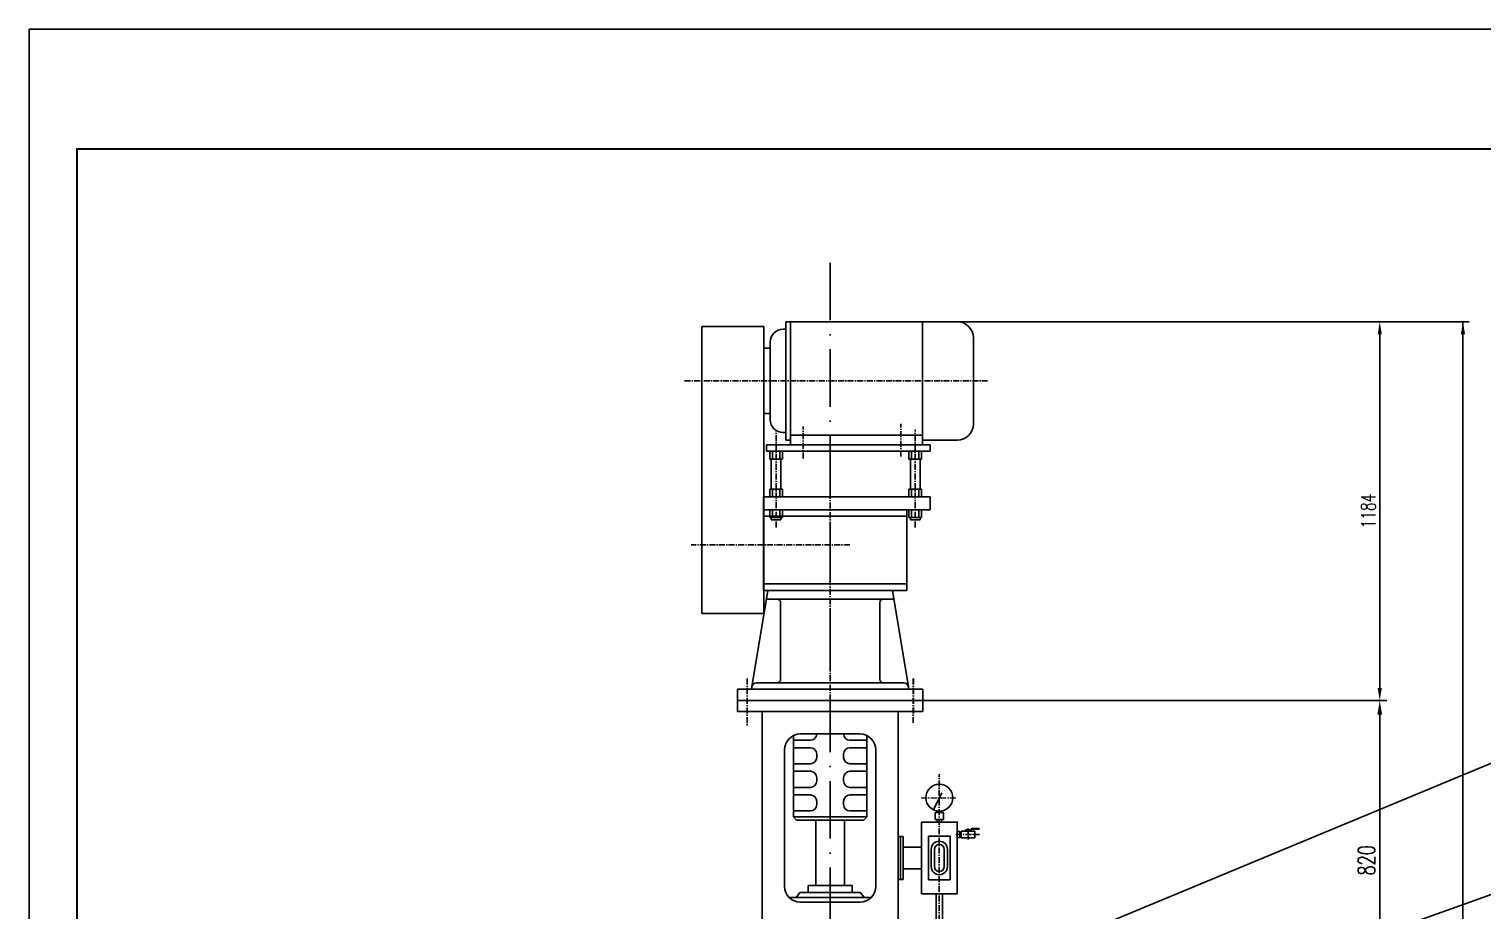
# Model space of a CAD drawing. Extents: x -20637 to -11727, y 16146 to 28761.
# Drawn here: x -20637 to -16092, y 26004 to 28761 of the extents above; entities that cross this region are included whole.
import ezdxf

# ---------------------------------------------------------------- set-up
doc = ezdxf.new("R2010")
doc.units = 0
doc.header["$LTSCALE"] = 15
doc.linetypes.add('ACAD_ISO10W100', pattern=[18, 12, -3, 0, -3])
doc.linetypes.add('CENTER', pattern=[2, 1.25, -0.25, 0.25, -0.25])
for name, color, linetype in [('3', 3, 'CENTER'), ('CEN', 2, 'CENTER'), ('hgj', 1, 'Continuous'), ('hgjx', 2, 'CENTER'), ('hgjy', 7, 'Continuous'), ('K1', 4, 'Continuous'), ('tank', 1, 'Continuous'), ('tankx', 2, 'ACAD_ISO10W100')]:
    doc.layers.add(name, color=color, linetype=linetype)
doc.layers.add('pbz', color=7, linetype='Continuous', lineweight=15)
doc.styles.add('hzfs', font='simplex.shx', dxfattribs={"width": 0.7, "bigfont": 'hzfs.shx'})
doc.styles.get("Standard").update_dxf_attribs({"font": 'txt', "width": 0.7, "bigfont": 'hztxt.shx'})
doc.dimstyles.get("Standard").update_dxf_attribs({"dimtxt": 0.18, "dimasz": 0.18, "dimexe": 0.18, "dimexo": 0.0625, "dimgap": 0.09, "dimtad": 0, "dimtih": 1, "dimtoh": 1, "dimdec": 4, "dimzin": 0, "dimdsep": 46, "dimtxsty": 'Standard', "dimcen": 0.09, "dimadec": 0, "dimazin": 0, "dimtfac": 1, "dimtdec": 4, "dimtofl": 0, "dimtmove": 0, "dimatfit": 3, "dimfxl": 0, "dimtolj": 1, "dimtzin": 0, "dimarcsym": 0})

# ---------------------------------------------------------------- blocks, each defined once
blk = doc.blocks.new('A$C1DC913A8')
at = {"layer": 'hgj'}
for p, q in [((316.4, 1229.5), (853, 1229.5)), ((316.4, 859.5), (316.4, 1229.5)), ((331.4, 844.5), (331.4, 1229.5)), ((744.2, 844.5), (744.2, 1229.5)), ((54.4, 316.9), (54.4, 1214.2)), ((54.4, 1214.2), (248.4, 1214.2)), ((248.4, 316.9), (248.4, 1214.2)), ((308, 1205.9), (316.4, 1205.9)), ((268, 1146.4), (248.4, 1146.4)), ((268, 923.2), (268, 1165.9)), ((903, 909.5), (903, 1179.5)), ((268, 942.7), (248.4, 942.7)), ((308, 883.2), (316.4, 883.2)), ((331.4, 874.5), (744.2, 874.5)), ((256.4, 844.5), (768.4, 844.5)), ((256.4, 824.5), (256.4, 844.5)), ((256.4, 824.5), (768.4, 824.5)), ((266.3, 824.5), (266.3, 800.2)), ((274.9, 824.5), (274.9, 800.2)), ((297.8, 824.5), (297.8, 800.2)), ((306.4, 824.5), (306.4, 800.2)), ((316.4, 859.5), (331.4, 859.5)), ((331.4, 844.5), (744.2, 844.5)), ((701.3, 824.5), (701.3, 800.2)), ((709.9, 824.5), (709.9, 800.2)), ((732.8, 824.5), (732.8, 800.2)), ((741.4, 824.5), (741.4, 800.2)), ((744.2, 859.5), (853, 859.5)), ((768.4, 844.5), (768.4, 824.5)), ((266.3, 800.2), (306.4, 800.2)), ((271.4, 706.5), (271.4, 800.2)), ((301.4, 706.5), (301.4, 800.2)), ((701.3, 800.2), (741.4, 800.2)), ((706.4, 706.5), (706.4, 800.2)), ((736.4, 706.5), (736.4, 800.2)), ((266.3, 706.5), (266.3, 681.5)), ((266.3, 706.5), (306.4, 706.5)), ((274.9, 706.5), (274.9, 681.5)), ((297.8, 706.5), (297.8, 681.5)), ((306.4, 706.5), (306.4, 681.5)), ((701.3, 706.5), (741.4, 706.5)), ((701.3, 706.5), (701.3, 681.5)), ((709.9, 706.5), (709.9, 681.5)), ((732.8, 706.5), (732.8, 681.5)), ((741.4, 706.5), (741.4, 681.5)), ((247.4, 681.5), (768.4, 681.5)), ((247.4, 389.5), (247.4, 681.5)), ((768.4, 641.5), (247.4, 641.5)), ((266.3, 617.6), (266.3, 641.5)), ((274.9, 617.6), (274.9, 641.5)), ((297.8, 617.6), (297.8, 641.5)), ((306.4, 617.6), (306.4, 641.5)), ((695.4, 641.5), (695.4, 389.5)), ((701.3, 617.6), (701.3, 641.5)), ((709.9, 617.6), (709.9, 641.5)), ((732.8, 617.6), (732.8, 641.5)), ((741.4, 617.6), (741.4, 641.5)), ((768.4, 681.5), (768.4, 641.5)), ((768.4, 641.5), (768.4, 681.5)), ((695.4, 621.5), (247.4, 621.5)), ((266.3, 617.6), (306.4, 617.6)), ((271.4, 617.6), (271.4, 609.8)), ((271.4, 609.8), (301.4, 609.8)), ((301.4, 617.6), (301.4, 609.8)), ((701.3, 617.6), (741.4, 617.6)), ((706.4, 617.6), (706.4, 609.8)), ((706.4, 609.8), (736.4, 609.8)), ((736.4, 617.6), (736.4, 609.8)), ((695.4, 409.5), (247.4, 409.5)), ((260.4, 389.5), (210.5, 87.8)), ((695.4, 389.5), (247.4, 389.5)), ((650.4, 389.5), (700.2, 87.8)), ((255.8, 361.7), (655, 361.7)), ((300.4, 351.7), (300.4, 110.5)), ((610.4, 351.7), (610.4, 110.5)), ((248.4, 316.9), (54.4, 316.9)), ((225.4, 100.5), (685.4, 100.5)), ((300.4, 110.5), (300.6, 112.8)), ((610.4, 110.5), (610.1, 112.8)), ((165.4, 80.5), (745.4, 80.5)), ((165.4, 80.5), (165.4, 45.5)), ((165.4, 45.5), (745.4, 45.5)), ((210.4, 85.5), (210.4, 80.5)), ((700.4, 85.5), (700.4, 80.5)), ((745.4, 80.5), (745.4, 45.5))]:
    blk.add_line(p, q, dxfattribs=at)
for centre, radius, start, end in [((853, 1179.5), 50, 0, 90), ((308, 1165.9), 40, 90, 180), ((308, 923.2), 40, 180, 270), ((853, 909.5), 50, 270, 0), ((290.4, 351.7), 10, 0, 90), ((620.4, 351.7), 10, 90, 180), ((225.4, 85.5), 15, 90, 180), ((290.4, 110.5), 10, 270, 0), ((620.4, 110.5), 10, 180, 270), ((685.4, 85.5), 15, 0, 90)]:
    blk.add_arc(centre, radius, start, end, dxfattribs=at)
at = {"layer": 'hgjx'}
for p, q in [((0, 1044.5), (947.4, 1044.5)), ((676, 808.6), (676, 910.1)), ((286.4, 586.3), (286.4, 891.7)), ((286.4, 586.3), (286.4, 891.7)), ((371, 802.1), (371, 901.5)), ((721.4, 586.3), (721.4, 891.7)), ((455.4, 45.5), (455.4, 745.2)), ((516.5, 531.5), (20.8, 531.5)), ((195.4, 113.6), (195.4, 0)), ((715.4, 113.6), (715.4, 4.2))]:
    blk.add_line(p, q, dxfattribs=at)
blk = doc.blocks.new('*D101')
at = {"color": 4, "lineweight": -2}
for p, q in [((-18003.7, 27846.4), (-16395.3, 27846.4)), ((-16414.8, 26701.4), (-16414.8, 27807.4)), ((-17734.2, 26662.4), (-16395.3, 26662.4))]:
    blk.add_line(p, q, dxfattribs=at)
at = {"color": 4}
for points in [[(-16421.3, 27807.4), (-16408.3, 27807.4), (-16414.8, 27846.4)], [(-16421.3, 26701.4), (-16408.3, 26701.4), (-16414.8, 26662.4)]]:
    blk.add_solid(points, dxfattribs=at)
at = {"layer": 'Defpoints', "color": 0}
for p in [(-18003.7, 27846.4), (-16414.8, 27846.4), (-17734.2, 26662.4)]:
    blk.add_point(p, dxfattribs=at)
at = {"color": 7, "insert": (-16450.8, 27254.4), "char_height": 45, "attachment_point": 5, "rotation": 90, "style": 'hzfs'}
blk.add_mtext('\\A1;1184', dxfattribs=at)
blk = doc.blocks.new('xhbzcir')
at = {"color": 0, "const_width": 0.5}
blk.add_lwpolyline([(-0.25, 0, 1), (0.25, 0, 1)], format="xyb", close=True, dxfattribs=at)

msp = doc.modelspace()

# ---------------------------------------------------------------- linework, layer by layer
for p, q in [((-11727.40791, 28761.29449), (-20637.40791, 28761.29449)), ((-20637.40791, 28761.29449), (-20637.40791, 16146.29449)), ((-11727.40791, 28761.29449), (-20637.40791, 28761.29449)), ((-20637.40791, 28761.29449), (-20637.40791, 16146.29449)), ((-15966.73971, 26507.24512), (-18022.75717, 25654.35447))]:
    msp.add_line(p, q)
at = {"color": 4}
for p, q in [((-17199.48213, 27846.35447), (-16135.23618, 27846.35447)), ((-16154.73618, 27846.35447), (-16154.73618, 21971.14089)), ((-17842.972, 26662.35447), (-16392.29671, 26662.35447)), ((-16414.79671, 25707.35447), (-16414.79671, 26617.35447))]:
    msp.add_line(p, q, dxfattribs=at)
at = {"color": 1}
for p, q in [((-18247.972, 26552.25436), (-18247.972, 26298.27747)), ((-18017.972, 26552.25436), (-18017.972, 26298.27747)), ((-18194.74636, 26537.96301), (-18247.972, 26537.96301)), ((-18194.74636, 26514.40417), (-18247.972, 26514.40417)), ((-18071.19765, 26537.96301), (-18017.972, 26537.96301)), ((-18071.19765, 26514.40417), (-18017.972, 26514.40417)), ((-18194.74636, 26464.21361), (-18247.972, 26464.21361)), ((-18174.74636, 26494.40417), (-18174.74636, 26484.21361)), ((-18091.19765, 26494.40417), (-18091.19765, 26484.21361)), ((-18071.19765, 26464.21361), (-18017.972, 26464.21361)), ((-18194.74636, 26440.65477), (-18247.972, 26440.65477)), ((-18174.74636, 26420.65477), (-18174.74636, 26410.46422)), ((-18091.19765, 26420.65477), (-18091.19765, 26410.46422)), ((-18071.19765, 26440.65477), (-18017.972, 26440.65477)), ((-18194.74636, 26390.46422), (-18247.972, 26390.46422)), ((-18194.74636, 26366.90538), (-18247.972, 26366.90538)), ((-18071.19765, 26390.46422), (-18017.972, 26390.46422)), ((-18071.19765, 26366.90538), (-18017.972, 26366.90538)), ((-18194.74636, 26316.71482), (-18247.972, 26316.71482)), ((-18174.74636, 26346.90538), (-18174.74636, 26336.71482)), ((-18091.19765, 26346.90538), (-18091.19765, 26336.71482)), ((-18071.19765, 26316.71482), (-18017.972, 26316.71482)), ((-18017.972, 26298.27747), (-18247.972, 26298.27747)), ((-18237.972, 26288.27747), (-18247.972, 26298.27747)), ((-18027.972, 26288.27747), (-18237.972, 26288.27747)), ((-18027.972, 26288.27747), (-18017.972, 26298.27747)), ((-18261.67915, 26046.35447), (-18004.26486, 26046.35447)), ((-18227.42123, 26061.35447), (-18239.13609, 26046.35447)), ((-18227.42123, 26061.35447), (-18038.52278, 26061.35447)), ((-18201.51261, 26083.35447), (-18064.43139, 26083.35447)), ((-18201.51261, 26083.35447), (-18201.51261, 26061.35447)), ((-18064.43139, 26083.35447), (-18064.43139, 26061.35447)), ((-18038.52278, 26061.35447), (-18026.80792, 26046.35447))]:
    msp.add_line(p, q, dxfattribs=at)
at = {"lineweight": 35}
for p, q in [((-17791.80097, 26212.00305), (-17791.80097, 26212.00305)), ((-17791.80097, 26127.62805), (-17791.80097, 26127.62805))]:
    msp.add_line(p, q, dxfattribs=at)
at = {"color": 1}
for centre, start, end in [((-18194.74636, 26557.96301), 270, 358.25640316), ((-18071.19765, 26557.96301), 181.74359684, 270), ((-18194.74636, 26494.40417), 0, 90), ((-18071.19765, 26494.40417), 90, 180), ((-18194.74636, 26484.21361), 270, 0), ((-18071.19765, 26484.21361), 180, 270), ((-18194.74636, 26420.65477), 0, 90), ((-18194.74636, 26410.46422), 270, 0), ((-18071.19765, 26420.65477), 90, 180), ((-18071.19765, 26410.46422), 180, 270), ((-18194.74636, 26346.90538), 0, 90), ((-18071.19765, 26346.90538), 90, 180), ((-18194.74636, 26336.71482), 270, 0), ((-18071.19765, 26336.71482), 180, 270)]:
    msp.add_arc(centre, 20, start, end, dxfattribs=at)
at = {"color": 4}
for points in [[(-16161.23618, 27807.35447), (-16148.23618, 27807.35447), (-16154.73618, 27846.35447)], [(-16422.29671, 26617.35447), (-16407.29671, 26617.35447), (-16414.79671, 26662.35447)]]:
    msp.add_solid(points, dxfattribs=at)
at = {"layer": '3'}
msp.add_line((-17791.80097, 25823.6266), (-17791.80097, 26431.37537), dxfattribs=at)
at = {"layer": '3', "color": 1, "lineweight": 15}
msp.add_line((-17848.74679, 26357.9718), (-17736.26184, 26357.9718), dxfattribs=at)
at = {"layer": 'CEN'}
for p, q in [((-17740.16087, 26243.0748), (-17665.93528, 26243.0748)), ((-17701.94159, 26261.83531), (-17701.94159, 26227.83379))]:
    msp.add_line(p, q, dxfattribs=at)
at = {"layer": 'hgj'}
for p, q in [((-18422.972, 26662.35447), (-17842.972, 26662.35447)), ((-18422.972, 26662.35447), (-18422.972, 26627.35447)), ((-17842.972, 26662.35447), (-17842.972, 26627.35447))]:
    msp.add_line(p, q, dxfattribs=at)
at = {"layer": 'hgjx'}
for p, q in [((-18392.972, 26730.37438), (-18392.972, 26583.97814)), ((-17872.972, 26730.37438), (-17872.972, 26592.09157))]:
    msp.add_line(p, q, dxfattribs=at)
at = {"layer": 'hgjy'}
msp.add_line((-17137.35315, 25673.53257), (-15966.73971, 26091.45103), dxfattribs=at)
at = {"layer": 'K1', "const_width": 6}
msp.add_lwpolyline([(-20487.40791, 16296.29449), (-20487.40791, 28386.29449), (-11877.40791, 28386.29449), (-11877.40791, 16296.29449)], close=True, dxfattribs=at)
msp.add_lwpolyline([(-20487.40791, 16296.29449), (-20487.40791, 28386.29449), (-11877.40791, 28386.29449), (-11877.40791, 16296.29449)], close=True, dxfattribs=at)
at = {"layer": 'tank'}
for p, q in [((-18422.972, 26627.35447), (-17842.972, 26627.35447)), ((-18345.972, 26627.35447), (-18345.972, 25701.81669)), ((-17919.972, 26627.35447), (-17919.972, 25701.81669)), ((-18225.972, 26557.35447), (-18039.972, 26557.35447)), ((-18275.972, 26507.35447), (-18275.972, 26081.35447)), ((-17989.972, 26507.35447), (-17989.972, 26081.35447)), ((-17784.01651, 26373.45768), (-17809.79219, 26319.81291)), ((-18177.972, 26288.27747), (-18177.972, 26083.35447)), ((-18087.972, 26288.27747), (-18087.972, 26083.35447)), ((-17847.91034, 26282.0343), (-17847.91034, 26057.5968)), ((-17847.91034, 26282.0343), (-17735.69159, 26282.0343)), ((-17804.45722, 26290.4718), (-17804.45722, 26311.56555)), ((-17804.45722, 26311.56555), (-17779.14472, 26311.56555)), ((-17804.45722, 26290.4718), (-17779.14472, 26290.4718)), ((-17798.55097, 26282.0343), (-17798.55097, 26290.4718)), ((-17797.70722, 26311.56555), (-17797.70722, 26315.7843)), ((-17797.70722, 26315.7843), (-17785.89472, 26315.7843)), ((-17785.89472, 26311.56555), (-17785.89472, 26315.7843)), ((-17785.05097, 26282.0343), (-17785.05097, 26290.4718)), ((-17779.14472, 26290.4718), (-17779.14472, 26311.56555)), ((-17735.69159, 26282.0343), (-17735.69159, 26057.5968)), ((-17919.972, 26237.31555), (-17904.80424, 26237.31555)), ((-17913.24174, 26237.31555), (-17913.24174, 26102.31555)), ((-17904.80424, 26237.31555), (-17904.80424, 26102.31555)), ((-17825.55097, 26101.4718), (-17825.55097, 26238.1593)), ((-17825.55097, 26238.1593), (-17758.05097, 26238.1593)), ((-17758.05097, 26101.4718), (-17758.05097, 26238.1593)), ((-17758.05097, 26101.4718), (-17758.05097, 26238.1593)), ((-17735.69159, 26252.35605), (-17727.25409, 26252.35605)), ((-17735.69159, 26233.79355), (-17727.25409, 26233.79355)), ((-17727.25409, 26233.79355), (-17727.25409, 26252.35605)), ((-17727.25409, 26249.8248), (-17723.03534, 26249.8248)), ((-17727.25409, 26236.3248), (-17723.03534, 26236.3248)), ((-17723.03534, 26253.1998), (-17680.84784, 26253.1998)), ((-17723.03534, 26232.9498), (-17723.03534, 26253.1998)), ((-17723.03534, 26232.9498), (-17680.84784, 26232.9498)), ((-17709.93741, 26254.8873), (-17709.93741, 26257.41855)), ((-17695.35213, 26257.41855), (-17709.93741, 26257.41855)), ((-17695.35213, 26254.8873), (-17709.93741, 26254.8873)), ((-17704.47284, 26259.10605), (-17699.41034, 26259.10605)), ((-17704.47284, 26257.41855), (-17704.47284, 26259.10605)), ((-17704.47284, 26253.1998), (-17704.47284, 26254.8873)), ((-17699.41034, 26257.41855), (-17699.41034, 26259.10605)), ((-17699.41034, 26253.1998), (-17699.41034, 26254.8873)), ((-17695.35213, 26257.41855), (-17690.95339, 26262.29638)), ((-17695.35213, 26254.8873), (-17690.95339, 26259.76513)), ((-17690.95339, 26262.29638), (-17667.22337, 26262.29638)), ((-17690.95339, 26259.76513), (-17667.22337, 26259.76513)), ((-17680.84784, 26232.9498), (-17680.84784, 26253.1998)), ((-17667.22337, 26259.76513), (-17667.22337, 26262.29638)), ((-17847.91034, 26203.56555), (-17904.80424, 26203.56555)), ((-17817.11347, 26196.81555), (-17817.11347, 26142.81555)), ((-17806.98847, 26196.81555), (-17806.98847, 26142.81555)), ((-17776.61347, 26196.81555), (-17776.61347, 26142.81555)), ((-17766.48847, 26196.81555), (-17766.48847, 26142.81555)), ((-17904.80424, 26136.06555), (-17847.91034, 26136.06555)), ((-17904.80424, 26102.31555), (-17919.972, 26102.31555)), ((-17825.55097, 26101.4718), (-17758.05097, 26101.4718)), ((-17847.91034, 26057.5968), (-17735.69159, 26057.5968)), ((-17801.80097, 26057.5968), (-17801.80097, 25842.23692)), ((-17781.80097, 26057.5968), (-17781.80097, 25842.23692)), ((-18225.972, 26031.35447), (-18039.972, 26031.35447))]:
    msp.add_line(p, q, dxfattribs=at)
msp.add_circle((-17791.80097, 26357.9718), 42.1875, dxfattribs=at)
for centre, radius, start, end in [((-18225.972, 26507.35447), 50, 90, 180), ((-18039.972, 26507.35447), 50, 0, 90), ((-17791.80097, 26196.81555), 25.3125, 0, 180), ((-17791.80097, 26196.81555), 15.1875, 90, 180), ((-17791.80097, 26196.81555), 15.1875, 0, 90), ((-17791.80097, 26142.81555), 25.3125, 180, 0), ((-17791.80097, 26142.81555), 15.1875, 180, 270), ((-17791.80097, 26142.81555), 15.1875, 270, 0), ((-18225.972, 26081.35447), 50, 180, 270), ((-18039.972, 26081.35447), 50, 270, 0)]:
    msp.add_arc(centre, radius, start, end, dxfattribs=at)
at = {"layer": 'tankx'}
msp.add_line((-18132.972, 28030.71828), (-18132.972, 21884.39081), dxfattribs=at)

# ---------------------------------------------------------------- block references
msp.add_blockref('A$C1DC913A8', (-18588.34689, 26616.81189))
at = {"layer": 'pbz', "color": 0, "linetype": 'Continuous', "xscale": 5, "yscale": 5, "zscale": 5}
msp.add_blockref('xhbzcir', (-17737.09784, 26282.0343), dxfattribs=at)
at = {"layer": 'pbz', "color": 0, "linetype": 'Continuous', "lineweight": 35}
for p, xscale, yscale, zscale in [((-17735.69159, 26282.0343), 5.625, 5.625, 5.625), ((-17734.28534, 26282.0343), 4.5, 4.5, 4.5)]:
    msp.add_blockref('xhbzcir', p, dxfattribs=dict(at, xscale=xscale, yscale=yscale, zscale=zscale))

# ---------------------------------------------------------------- texts
at = {"insert": (-16456.04671, 26162.35447), "char_height": 52.5, "attachment_point": 5, "rotation": 90, "style": 'hzfs'}
msp.add_mtext('820', dxfattribs=at)

# ---------------------------------------------------------------- dimensions: what is measured, and where the dimension line sits
dim = msp.add_linear_dim(base=(-16414.79671, 27846.35447), p1=(-17734.15033, 26662.35447), p2=(-18003.66756, 27846.35447), angle=90, dimstyle='Standard', override={"dimtxt": 45, "dimasz": 39, "dimexe": 19.5, "dimexo": 0, "dimgap": 13.5, "dimtad": 1, "dimtih": 0, "dimtoh": 0, "dimzin": 8, "dimtxsty": 'hzfs', "dimcen": 0, "dimclrd": 4, "dimclre": 4, "dimclrt": 7, "dimtfac": 0.7, "dimtofl": 1, "dimatfit": 2})
dim.commit()
dim.dimension.update_dxf_attribs({"geometry": '*D101', "text_midpoint": (-16450.79671, 27254.35447)})

doc.saveas('drawing.dxf')
